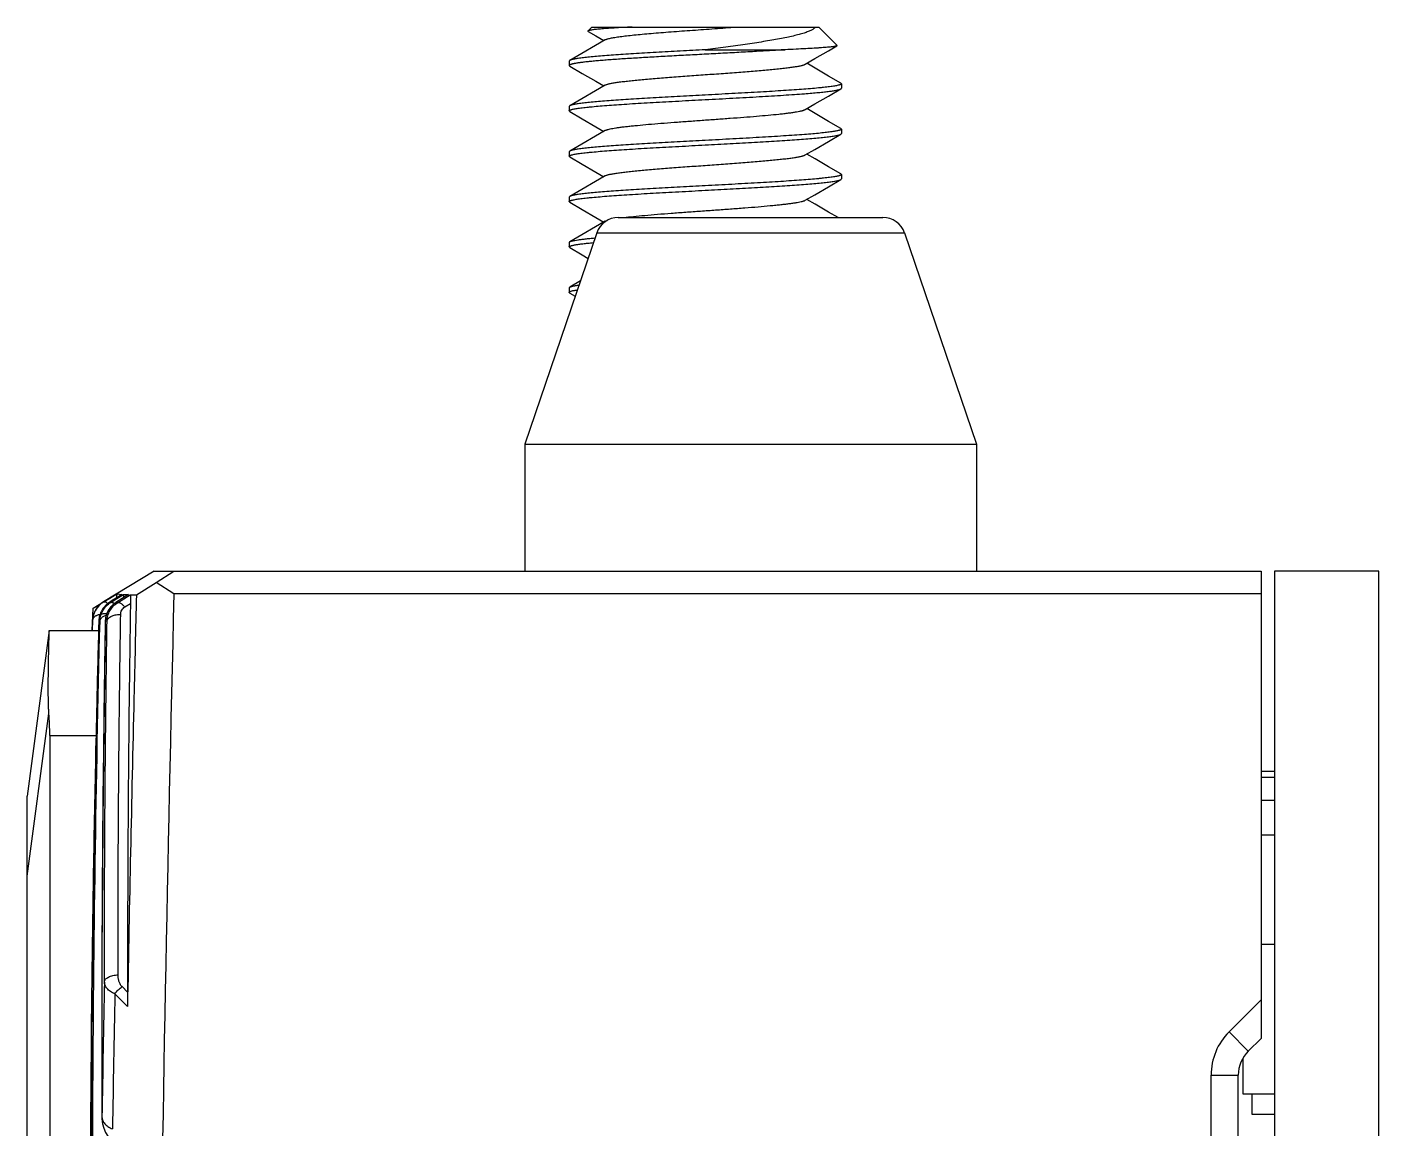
# Model space of a CAD drawing. Header units: millimetres. Extents: x 3299 to 14264, y 1863 to 5555.
# Drawn here: x 3529.67 to 3559.47, y 2826.73 to 2851.02 of the extents above; entities that cross this region are included whole.
import ezdxf

# ---------------------------------------------------------------- set-up
doc = ezdxf.new("R2010")
doc.units = ezdxf.units.MM
doc.layers.add('02___PRT_ALL_AXES', color=7, linetype='Continuous')

msp = doc.modelspace()

# ---------------------------------------------------------------- linework, layer by layer
at = {"color": 7, "linetype": 'Continuous'}
for p, q in [((3542.11785, 2851.02311), (3542.02993, 2850.93519)), ((3542.11786, 2851.02311), (3547.11782, 2851.02311)), ((3547.11785, 2851.02311), (3547.52275, 2850.61821)), ((3542.02993, 2850.93519), (3542.03377, 2850.92453)), ((3544.61785, 2850.52311), (3546.38121, 2850.52311)), ((3547.52275, 2850.61821), (3547.51932, 2850.60869)), ((3541.63043, 2850.28769), (3541.61785, 2850.27311)), ((3541.61785, 2850.17311), (3541.63043, 2850.15853)), ((3547.60527, 2849.78769), (3547.61785, 2849.77311)), ((3541.63043, 2849.28769), (3541.61785, 2849.27311)), ((3541.63043, 2849.15853), (3541.61785, 2849.17311)), ((3547.60527, 2848.78769), (3547.61785, 2848.77311)), ((3547.60527, 2848.65853), (3547.61785, 2848.67311)), ((3541.63043, 2848.28769), (3541.61785, 2848.27311)), ((3541.63043, 2848.15853), (3541.61785, 2848.17311)), ((3547.60527, 2847.78769), (3547.61785, 2847.77311)), ((3547.60527, 2847.65853), (3547.61785, 2847.67311)), ((3541.63043, 2847.28769), (3541.61785, 2847.27311)), ((3541.63043, 2847.15853), (3541.61785, 2847.17311)), ((3542.70101, 2846.82311), (3548.53469, 2846.82311)), ((3542.22757, 2846.48406), (3540.64285, 2841.82311)), ((3541.61785, 2846.27311), (3541.63043, 2846.28769)), ((3542.22757, 2846.48406), (3549.00813, 2846.48406)), ((3549.00813, 2846.48406), (3550.59285, 2841.82311)), ((3541.63043, 2846.15853), (3541.61785, 2846.17311)), ((3541.86757, 2845.42524), (3541.63043, 2845.28769)), ((3541.61785, 2845.27311), (3541.63043, 2845.28769)), ((3541.63043, 2845.15853), (3541.61785, 2845.17311)), ((3541.63043, 2845.15853), (3541.75277, 2845.08757)), ((3540.64285, 2841.82311), (3550.59285, 2841.82311)), ((3532.46785, 2839.02311), (3531.35396, 2838.34884)), ((3532.07895, 2838.50311), (3532.51474, 2838.77311)), ((3532.46785, 2839.02311), (3556.86785, 2839.02311)), ((3532.51474, 2838.77311), (3532.90546, 2839.02311)), ((3532.90546, 2838.52311), (3532.51474, 2838.77311)), ((3556.86785, 2839.02311), (3556.86785, 2828.72311)), ((3557.16785, 2839.02311), (3557.16785, 2501.52311)), ((3559.46785, 2839.02311), (3557.16785, 2839.02311)), ((3559.46785, 2501.52311), (3559.46785, 2839.02311)), ((3531.49377, 2838.43199), (3531.64357, 2838.52289)), ((3531.49377, 2838.43199), (3531.54534, 2838.46329)), ((3531.54534, 2838.46329), (3531.64357, 2838.52289)), ((3531.90647, 2838.5077), (3531.62564, 2838.33097)), ((3531.76824, 2838.51269), (3531.63096, 2838.42732)), ((3531.64046, 2838.45475), (3531.63941, 2838.43258)), ((3531.64046, 2838.45475), (3531.63948, 2838.43409)), ((3531.64357, 2838.52289), (3531.64046, 2838.45475)), ((3531.64357, 2838.52289), (3531.76824, 2838.51269)), ((3531.64732, 2838.42005), (3531.79416, 2838.5116)), ((3531.66436, 2838.32973), (3531.94464, 2838.50658)), ((3531.79416, 2838.5116), (3531.90647, 2838.5077)), ((3531.94464, 2838.50658), (3532.07894, 2838.50311)), ((3556.86785, 2838.52311), (3532.90546, 2838.52311)), ((3531.10194, 2837.71731), (3531.12663, 2838.21123)), ((3531.12663, 2838.21123), (3531.35382, 2838.34876)), ((3531.3551, 2838.34783), (3531.35396, 2838.34884)), ((3531.3551, 2838.34783), (3531.49377, 2838.43199)), ((3531.3551, 2838.34783), (3531.44493, 2838.40235)), ((3531.44493, 2838.40235), (3531.46374, 2838.41376)), ((3531.46374, 2838.41376), (3531.49377, 2838.43199)), ((3531.63096, 2838.42732), (3531.48491, 2838.33648)), ((3531.50345, 2838.34802), (3531.48491, 2838.33648)), ((3531.51137, 2838.33527), (3531.48491, 2838.33648)), ((3531.58295, 2838.39746), (3531.50345, 2838.34802)), ((3531.51137, 2838.33527), (3531.64732, 2838.42005)), ((3531.51137, 2838.33527), (3531.59076, 2838.38478)), ((3531.63096, 2838.42732), (3531.58295, 2838.39746)), ((3531.59076, 2838.38478), (3531.64732, 2838.42005)), ((3531.62564, 2838.33097), (3531.62467, 2838.33038)), ((3531.66436, 2838.32973), (3531.62564, 2838.33097)), ((3531.82344, 2838.23659), (3531.94561, 2838.31369)), ((3531.11341, 2837.94589), (3531.10212, 2837.71734)), ((3531.11341, 2837.94589), (3531.1027, 2837.71731)), ((3531.10439, 2837.71733), (3531.1151, 2837.94441)), ((3531.1049, 2837.71731), (3531.1151, 2837.94441)), ((3531.1151, 2837.94441), (3531.11339, 2837.94633)), ((3531.24968, 2837.92917), (3531.24893, 2837.90172)), ((3531.24968, 2837.92917), (3531.24908, 2837.90172)), ((3531.24968, 2837.92917), (3531.24956, 2837.9265)), ((3531.27665, 2837.92755), (3531.24968, 2837.92917)), ((3531.27665, 2837.92755), (3531.27686, 2837.9332)), ((3531.39275, 2837.92177), (3531.3926, 2837.91794)), ((3531.432, 2837.9201), (3531.39275, 2837.92177)), ((3530.15804, 2837.71678), (3529.66785, 2834.06751)), ((3530.15804, 2837.71678), (3530.15817, 2837.71731)), ((3530.15817, 2837.71731), (3531.24551, 2837.71731)), ((3529.66785, 2832.30066), (3530.14988, 2835.8892)), ((3530.16785, 2835.40381), (3530.16785, 2811.90583)), ((3530.16785, 2835.40381), (3531.20064, 2835.40381)), ((3556.86785, 2834.61212), (3557.16785, 2834.61212)), ((3556.86785, 2834.48514), (3557.16785, 2834.48514)), ((3529.66785, 2506.47879), (3529.66785, 2834.06743)), ((3556.86785, 2833.97714), (3557.16785, 2833.97714)), ((3556.86785, 2833.21513), (3557.16785, 2833.21513)), ((3531.10406, 2830.70642), (3531.08401, 2828.97695)), ((3531.10955, 2830.70636), (3531.09021, 2828.97691)), ((3556.86785, 2830.80111), (3557.16785, 2830.80111)), ((3531.88439, 2829.74304), (3531.76227, 2829.86489)), ((3531.88169, 2829.42936), (3531.60357, 2829.70687)), ((3556.16326, 2828.86704), (3556.86785, 2829.57164)), ((3556.16326, 2828.86704), (3556.58752, 2828.44278)), ((3556.58752, 2828.44278), (3556.86785, 2828.72311)), ((3556.46785, 2828.28273), (3556.46785, 2827.49911)), ((3555.76785, 2822.20449), (3555.76785, 2827.91245)), ((3555.76785, 2827.91245), (3556.36785, 2827.91245)), ((3556.36785, 2822.20449), (3556.36785, 2827.91245)), ((3556.46785, 2827.49911), (3557.16785, 2827.49911)), ((3556.66785, 2827.49911), (3556.66785, 2827.05172)), ((3531.31897, 2826.98487), (3531.31877, 2826.9786)), ((3556.66785, 2827.05172), (3557.16785, 2827.05172))]:
    msp.add_line(p, q, dxfattribs=at)
for points in [[(3542.41419, 2850.74277), (3542.19807, 2850.61712), (3541.89804, 2850.44291), (3541.63043, 2850.28769)], [(3542.03377, 2850.92453), (3542.20309, 2850.82618), (3542.38038, 2850.72311)], [(3546.82151, 2850.20345), (3547.03261, 2850.32618), (3547.33265, 2850.5004), (3547.51932, 2850.60869)], [(3541.63043, 2850.15853), (3541.90305, 2850.0004), (3542.20309, 2849.82618), (3542.38038, 2849.72311)], [(3547.60527, 2849.78769), (3547.33766, 2849.94291), (3547.03763, 2850.11712), (3546.85532, 2850.22311)], [(3542.41419, 2849.74277), (3542.19807, 2849.61712), (3541.89804, 2849.44291), (3541.63043, 2849.28769)], [(3546.82151, 2849.20345), (3547.03261, 2849.32618), (3547.33265, 2849.5004), (3547.60527, 2849.65853)], [(3547.60527, 2848.78769), (3547.33766, 2848.94291), (3547.03763, 2849.11712), (3546.85532, 2849.22311)], [(3541.63043, 2849.15853), (3541.90305, 2849.0004), (3542.20309, 2848.82618), (3542.38038, 2848.72311)], [(3542.41419, 2848.74277), (3542.19807, 2848.61712), (3541.89804, 2848.44291), (3541.63043, 2848.28769)], [(3546.82151, 2848.20345), (3547.03261, 2848.32618), (3547.33265, 2848.5004), (3547.60527, 2848.65853)], [(3541.63043, 2848.15853), (3541.90305, 2848.0004), (3542.20309, 2847.82618), (3542.38038, 2847.72311)], [(3547.60527, 2847.78769), (3547.33766, 2847.94291), (3547.03763, 2848.11712), (3546.85532, 2848.22311)], [(3542.41419, 2847.74277), (3542.19807, 2847.61712), (3541.89804, 2847.44291), (3541.63043, 2847.28769)], [(3546.82151, 2847.20345), (3547.03261, 2847.32618), (3547.33265, 2847.5004), (3547.60527, 2847.65853)], [(3541.63043, 2847.15853), (3541.90305, 2847.0004), (3542.20309, 2846.82618), (3542.38038, 2846.72311)], [(3547.5442, 2846.82311), (3547.33766, 2846.94291), (3547.03763, 2847.11712), (3546.85532, 2847.22311)], [(3542.41419, 2846.74277), (3542.19807, 2846.61712), (3541.89804, 2846.44291), (3541.63043, 2846.28769)], [(3541.63043, 2846.15853), (3541.90305, 2846.0004), (3542.03674, 2845.92278)], [(3531.64357, 2838.52289), (3531.6433, 2838.51592), (3531.64229, 2838.49379), (3531.64046, 2838.45475)], [(3531.62467, 2838.33038), (3531.56772, 2838.2886), (3531.50794, 2838.22829), (3531.45911, 2838.15831), (3531.42279, 2838.08051), (3531.40029, 2837.99706), (3531.3926, 2837.91794)], [(3531.24956, 2837.9265), (3531.09383, 2829.89576), (3531.06185, 2821.78176), (3531.1544, 2813.74592)], [(3531.11349, 2837.94586), (3531.11344, 2837.94587), (3531.11341, 2837.94589)], [(3531.1151, 2837.94441), (3531.11406, 2837.94513), (3531.11349, 2837.94586)], [(3531.27665, 2837.92755), (3531.26289, 2837.92836), (3531.24968, 2837.92917)], [(3531.3926, 2837.91794), (3531.34285, 2834.30151), (3531.31785, 2830.60167), (3531.31877, 2826.97857)], [(3531.432, 2837.9201), (3531.41198, 2837.92094), (3531.39297, 2837.92176)], [(3531.31877, 2826.97857), (3531.31935, 2826.95099), (3531.33137, 2826.84154), (3531.35751, 2826.74044), (3531.39699, 2826.64776), (3531.44994, 2826.56433), (3531.49741, 2826.51021)]]:
    msp.add_lwpolyline(points, dxfattribs=at)
for centre, radius, start, end in [((3542.70096, 2846.32311), 0.5, 90, 161.221967), ((3548.53474, 2846.32311), 0.5, 18.778033, 90), ((3531.61275, 2837.92102), 0.5, 121.187666, 177.137595), ((3531.61467, 2837.92036), 0.50017, 150.887151, 158.483258), ((3531.61321, 2837.92084), 0.50048, 152.438631, 155.821487), ((3531.61233, 2837.92133), 0.49941, 152.436898, 155.828964), ((3531.61345, 2837.92074), 0.50067, 150.856299, 152.437194), ((3531.61386, 2837.92052), 0.50113, 149.18536, 150.856324), ((3531.6137, 2837.92088), 0.49907, 149.213929, 150.88518), ((3531.61366, 2837.92064), 0.5009, 145.277707, 149.185653), ((3531.61463, 2837.92032), 0.50015, 140.982938, 149.213052), ((3531.61317, 2837.92075), 0.50049, 141.903993, 145.260939), ((3531.6123, 2837.92156), 0.49926, 141.91116, 145.276196), ((3531.61269, 2837.92113), 0.49988, 134.438533, 141.903575), ((3531.61262, 2837.92131), 0.49967, 140.92565, 141.910467), ((3531.6132, 2837.92081), 0.50043, 134.449832, 140.923638), ((3531.61264, 2837.92118), 0.49981, 131.553328, 134.439139), ((3531.61206, 2837.92193), 0.49884, 131.558401, 134.446832), ((3531.61347, 2837.9203), 0.50099, 121.198444, 131.555252), ((3531.88976, 2837.90998), 0.49707, 149.611236, 153.600785), ((3531.88884, 2837.91061), 0.49594, 138.716354, 140.26335), ((3531.61381, 2837.92097), 0.50094, 166.434191, 177.151922), ((3531.61238, 2837.92118), 0.49958, 163.616636, 166.420064), ((3531.6118, 2837.92141), 0.49887, 163.620635, 166.429989), ((3531.613, 2837.92106), 0.50013, 160.059001, 163.620129), ((3531.61311, 2837.92102), 0.50024, 158.486832, 160.059038), ((3531.6141, 2837.92059), 0.49955, 158.483899, 160.053262), ((3531.61268, 2837.92119), 0.49978, 155.830813, 158.486996), ((3531.8911, 2837.90937), 0.49851, 177.023416, 178.574884), ((3531.89071, 2837.90961), 0.49808, 164.312429, 169.112915), ((3531.8907, 2837.9096), 0.49808, 159.237269, 164.311682), ((3531.89036, 2837.90969), 0.49774, 153.601054, 159.232498), ((4929.2731, 2803.00037), 1398.15987, 178.89487628, 179.01708094), ((4929.54171, 2803.27908), 1398.18792, 178.91696155, 179.03913368), ((4053.41552, 2823.78725), 522.35728, 179.4307477, 180.2033241), ((3557.11785, 2827.91245), 1.35, 135, 180), ((3557.11785, 2827.91245), 0.75, 135, 180)]:
    msp.add_arc(centre, radius, start, end, dxfattribs=at)
for centre, major_axis, ratio, start_param, end_param in [((4232.34294, 2835.03588), (700.27528, 18.5784), 0.86312135, 3.10544439, 3.11961772), ((3527.66785, 2832.71731), (1.59384, 4.96157), 0.38819452, -0.87950264, -0.75953284)]:
    msp.add_ellipse(centre, major_axis=major_axis, ratio=ratio, start_param=start_param, end_param=end_param, dxfattribs=at)
for points, knots in [([(3543.00831, 2851.02311), (3542.93856, 2851.01955), (3542.80607, 2851.01253), (3542.61873, 2851.00156), (3542.47686, 2850.99215), (3542.37564, 2850.98453), (3542.30939, 2850.97906), (3542.24986, 2850.97361), (3542.1972, 2850.96819), (3542.15157, 2850.96279), (3542.11308, 2850.95743), (3542.08554, 2850.95276), (3542.06719, 2850.94893), (3542.05614, 2850.94625), (3542.04692, 2850.94358), (3542.03953, 2850.94092), (3542.03396, 2850.93829), (3542.031, 2850.93626), (3542.02994, 2850.93519)], [0, 0, 0, 0, 0.21281195, 0.404288, 0.57181818, 0.64603414, 0.71361313, 0.77437625, 0.82818239, 0.8748971, 0.91439344, 0.94659665, 0.95996176, 0.97150686, 0.98124293, 0.98919317, 0.9954069, 1, 1, 1, 1]), ([(3542.41419, 2850.74277), (3542.41691, 2850.74435), (3542.42296, 2850.74747), (3542.43732, 2850.75366), (3542.45951, 2850.76119), (3542.49111, 2850.7698), (3542.52912, 2850.77845), (3542.57345, 2850.78712), (3542.64467, 2850.79937), (3542.74843, 2850.81432), (3542.88967, 2850.83155), (3543.05181, 2850.84884), (3543.2329, 2850.86618), (3543.43075, 2850.88354), (3543.64297, 2850.90093), (3543.94707, 2850.92454), (3544.34282, 2850.9535), (3544.8229, 2850.98771), (3545.1448, 2851.01111), (3545.30405, 2851.02311)], [0, 0, 0, 0, 0.0032477, 0.00701249, 0.01612934, 0.02739136, 0.04080228, 0.05634827, 0.07399115, 0.11537077, 0.16450386, 0.22080817, 0.28363325, 0.35221851, 0.42575351, 0.50334964, 0.66696417, 0.83520751, 1, 1, 1, 1]), ([(3547.0444, 2851.02311), (3547.04056, 2851.01699), (3547.03066, 2851.00474), (3547.01166, 2850.98785), (3546.98759, 2850.97109), (3546.9585, 2850.95445), (3546.92446, 2850.93791), (3546.88554, 2850.92147), (3546.84185, 2850.90512), (3546.77467, 2850.88253), (3546.67942, 2850.85495), (3546.55218, 2850.82331), (3546.40897, 2850.79195), (3546.25099, 2850.7609), (3546.07951, 2850.73014), (3545.89587, 2850.69968), (3545.70145, 2850.66951), (3545.42483, 2850.62897), (3545.06265, 2850.57963), (3544.76834, 2850.542), (3544.61785, 2850.52311)], [0, 0, 0, 0, 0.00868031, 0.01877455, 0.03046572, 0.04385607, 0.05899946, 0.07591479, 0.09459861, 0.11503533, 0.16106056, 0.21369373, 0.27254751, 0.33718487, 0.4071235, 0.48185662, 0.56083809, 0.64351372, 0.81776721, 1, 1, 1, 1]), ([(3546.38121, 2850.52311), (3546.26486, 2850.51548), (3546.02321, 2850.50045), (3545.64972, 2850.47881), (3545.25674, 2850.45716), (3544.85176, 2850.43549), (3544.44235, 2850.41382), (3544.03624, 2850.39216), (3543.64111, 2850.3705), (3543.2644, 2850.34887), (3542.91321, 2850.32726), (3542.63959, 2850.30879), (3542.43839, 2850.29382), (3542.30244, 2850.28294), (3542.17741, 2850.27207), (3542.0639, 2850.26121), (3541.96244, 2850.25038), (3541.87351, 2850.23957), (3541.80747, 2850.23022), (3541.76125, 2850.22261), (3541.73157, 2850.21718), (3541.70528, 2850.21175), (3541.68243, 2850.20634), (3541.66304, 2850.20094), (3541.6471, 2850.19556), (3541.63461, 2850.19021), (3541.62648, 2850.18547), (3541.62191, 2850.18153), (3541.61961, 2850.17878), (3541.61818, 2850.17598), (3541.61785, 2850.17403), (3541.61785, 2850.17311)], [0, 0, 0, 0, 0.07307491, 0.15175285, 0.23448257, 0.31975119, 0.40594689, 0.49144602, 0.5746432, 0.65397222, 0.72794502, 0.79517322, 0.82585736, 0.85439578, 0.88065699, 0.90451418, 0.92586304, 0.94460783, 0.96066157, 0.9676607, 0.97396655, 0.97957403, 0.9844793, 0.98868216, 0.99218903, 0.99501394, 0.99718713, 0.99805082, 0.99878612, 0.99942133, 1, 1, 1, 1]), ([(3544.61785, 2850.52311), (3544.43401, 2850.51336), (3544.07256, 2850.49418), (3543.6266, 2850.46972), (3543.28378, 2850.44988), (3543.04229, 2850.43525), (3542.81425, 2850.42062), (3542.60162, 2850.40601), (3542.4062, 2850.39142), (3542.22967, 2850.37686), (3542.07352, 2850.36234), (3541.93908, 2850.34786), (3541.84122, 2850.33529), (3541.7747, 2850.32497), (3541.73377, 2850.31769), (3541.69898, 2850.31044), (3541.6704, 2850.30323), (3541.65058, 2850.2969), (3541.63798, 2850.29167), (3541.63276, 2850.28903), (3541.63044, 2850.28769)], [0, 0, 0, 0, 0.1840874, 0.36193086, 0.44659118, 0.5274618, 0.60384067, 0.67508131, 0.74057966, 0.79978498, 0.8522004, 0.89738709, 0.93498478, 0.95084059, 0.96470062, 0.97654618, 0.98636523, 0.9941651, 0.99732272, 1, 1, 1, 1]), ([(3547.51932, 2850.60869), (3547.51749, 2850.60763), (3547.51302, 2850.60563), (3547.50514, 2850.60298), (3547.49519, 2850.60032), (3547.47783, 2850.59647), (3547.45094, 2850.59185), (3547.41252, 2850.58656), (3547.36604, 2850.58127), (3547.31166, 2850.57596), (3547.24954, 2850.57064), (3547.17987, 2850.56532), (3547.10286, 2850.56001), (3546.98618, 2850.55265), (3546.82377, 2850.54361), (3546.61049, 2850.53314), (3546.46014, 2850.52647), (3546.38121, 2850.52311)], [0, 0, 0, 0, 0.0055446, 0.01279714, 0.02180408, 0.03258162, 0.05945816, 0.09340812, 0.13437102, 0.18223451, 0.23684218, 0.29803224, 0.3656382, 0.43946538, 0.60493478, 0.79260805, 1, 1, 1, 1]), ([(3542.4142, 2849.74277), (3542.4189, 2849.7455), (3542.42999, 2849.75076), (3542.44918, 2849.75783), (3542.47276, 2849.76493), (3542.50071, 2849.77205), (3542.53298, 2849.77918), (3542.58435, 2849.78923), (3542.65889, 2849.80154), (3542.76027, 2849.81572), (3542.87682, 2849.82996), (3543.00759, 2849.84422), (3543.15152, 2849.8585), (3543.30744, 2849.87281), (3543.5355, 2849.89239), (3543.8403, 2849.91649), (3544.22263, 2849.94478), (3544.61785, 2849.97311), (3545.01307, 2850.00143), (3545.3954, 2850.02973), (3545.7002, 2850.05383), (3545.92826, 2850.07341), (3546.08417, 2850.08771), (3546.22811, 2850.102), (3546.35888, 2850.11626), (3546.47543, 2850.1305), (3546.57681, 2850.14468), (3546.65135, 2850.15698), (3546.70272, 2850.16704), (3546.73499, 2850.17417), (3546.76294, 2850.18129), (3546.78653, 2850.18839), (3546.80571, 2850.19546), (3546.8168, 2850.20072), (3546.8215, 2850.20345)], [0, 0, 0, 0, 0.00367261, 0.00827011, 0.01381392, 0.02031208, 0.02776058, 0.03614869, 0.0556905, 0.07881306, 0.10533393, 0.13504996, 0.16772553, 0.20309433, 0.24087748, 0.32243243, 0.40975095, 0.50000037, 0.59024942, 0.67756763, 0.759123, 0.79690569, 0.8322758, 0.86494963, 0.89466764, 0.92118718, 0.94430965, 0.9638527, 0.9722395, 0.9796872, 0.98618648, 0.99173178, 0.99632868, 1, 1, 1, 1]), ([(3544.61785, 2849.52311), (3544.43401, 2849.51336), (3544.07256, 2849.49418), (3543.6266, 2849.46972), (3543.28378, 2849.44988), (3543.04229, 2849.43525), (3542.81425, 2849.42062), (3542.60162, 2849.40601), (3542.4062, 2849.39142), (3542.22967, 2849.37686), (3542.07352, 2849.36234), (3541.93908, 2849.34786), (3541.84122, 2849.33529), (3541.7747, 2849.32497), (3541.73377, 2849.31769), (3541.69898, 2849.31044), (3541.6704, 2849.30323), (3541.65058, 2849.2969), (3541.63798, 2849.29167), (3541.63276, 2849.28903), (3541.63044, 2849.28769)], [0, 0, 0, 0, 0.1840874, 0.36193086, 0.44659118, 0.5274618, 0.60384067, 0.67508131, 0.74057966, 0.79978498, 0.8522004, 0.89738709, 0.93498478, 0.95084059, 0.96470062, 0.97654618, 0.98636523, 0.9941651, 0.99732272, 1, 1, 1, 1]), ([(3547.61785, 2849.77311), (3547.61785, 2849.77177), (3547.61709, 2849.76883), (3547.6141, 2849.76485), (3547.60941, 2849.76097), (3547.60299, 2849.75711), (3547.59482, 2849.75326), (3547.58488, 2849.74939), (3547.57316, 2849.74552), (3547.55408, 2849.74003), (3547.52575, 2849.73333), (3547.48647, 2849.72563), (3547.44029, 2849.7179), (3547.38732, 2849.71016), (3547.32768, 2849.7024), (3547.26152, 2849.69463), (3547.189, 2849.68686), (3547.08012, 2849.6761), (3546.92951, 2849.66282), (3546.73241, 2849.64735), (3546.51496, 2849.63186), (3546.27924, 2849.61635), (3546.02752, 2849.60083), (3545.76224, 2849.58529), (3545.48593, 2849.56975), (3545.10325, 2849.54886), (3544.81294, 2849.53346), (3544.61785, 2849.52311)], [0, 0, 0, 0, 0.00132766, 0.00290261, 0.00488026, 0.00733984, 0.01032153, 0.01384698, 0.01792859, 0.02257373, 0.03356633, 0.04682583, 0.06233444, 0.08006795, 0.09999515, 0.1220687, 0.14623641, 0.17244523, 0.23074535, 0.29640765, 0.36881976, 0.4472831, 0.53105702, 0.61932139, 0.71123372, 0.80594278, 1, 1, 1, 1]), ([(3544.61785, 2849.42311), (3544.82065, 2849.43387), (3545.21783, 2849.45493), (3545.79287, 2849.48671), (3546.24549, 2849.51391), (3546.57728, 2849.53615), (3546.73122, 2849.54741), (3546.80476, 2849.55311)], [0, 0, 0, 0, 0.27809336, 0.54464386, 0.78863982, 0.89900579, 1, 1, 1, 1]), ([(3546.80476, 2849.55311), (3546.85886, 2849.5573), (3546.96176, 2849.56561), (3547.1077, 2849.57866), (3547.23662, 2849.59168), (3547.34758, 2849.60465), (3547.42842, 2849.61592), (3547.48352, 2849.62516), (3547.5176, 2849.63168), (3547.54672, 2849.63818), (3547.57086, 2849.64466), (3547.58997, 2849.65109), (3547.60082, 2849.65595), (3547.60526, 2849.65853)], [0, 0, 0, 0, 0.20112501, 0.38263727, 0.54306366, 0.68136038, 0.79668763, 0.84553088, 0.88841043, 0.92527782, 0.95611412, 0.98097195, 1, 1, 1, 1]), ([(3547.60526, 2849.65853), (3547.60717, 2849.65963), (3547.61053, 2849.6618), (3547.61462, 2849.66543), (3547.61721, 2849.66916), (3547.61785, 2849.67187), (3547.61785, 2849.67311)], [0, 0, 0, 0, 0.32952599, 0.59720714, 0.81391513, 1, 1, 1, 1]), ([(3541.61785, 2849.17311), (3541.61785, 2849.17445), (3541.61861, 2849.17739), (3541.6216, 2849.18137), (3541.62629, 2849.18525), (3541.63271, 2849.18911), (3541.64088, 2849.19296), (3541.65082, 2849.19683), (3541.66254, 2849.2007), (3541.68162, 2849.20619), (3541.70995, 2849.21289), (3541.74923, 2849.22059), (3541.79541, 2849.22831), (3541.84838, 2849.23606), (3541.90802, 2849.24382), (3541.97418, 2849.25159), (3542.0467, 2849.25936), (3542.15558, 2849.27012), (3542.30619, 2849.2834), (3542.50329, 2849.29887), (3542.72074, 2849.31436), (3542.95646, 2849.32987), (3543.20818, 2849.34539), (3543.47346, 2849.36092), (3543.74977, 2849.37646), (3544.13245, 2849.39736), (3544.42276, 2849.41276), (3544.61785, 2849.42311)], [0, 0, 0, 0, 0.00132766, 0.00290261, 0.00488026, 0.00733984, 0.01032153, 0.01384698, 0.01792859, 0.02257373, 0.03356633, 0.04682583, 0.06233444, 0.08006795, 0.09999515, 0.1220687, 0.14623641, 0.17244523, 0.23074535, 0.29640765, 0.36881976, 0.4472831, 0.53105702, 0.61932139, 0.71123372, 0.80594278, 1, 1, 1, 1]), ([(3546.23658, 2849.10311), (3546.27478, 2849.10711), (3546.34765, 2849.11504), (3546.45134, 2849.12748), (3546.54371, 2849.13989), (3546.62412, 2849.15228), (3546.68334, 2849.163), (3546.72431, 2849.17174), (3546.75024, 2849.17797), (3546.77287, 2849.18418), (3546.79218, 2849.19038), (3546.80814, 2849.19656), (3546.81748, 2849.20111), (3546.82151, 2849.20345)], [0, 0, 0, 0, 0.19354271, 0.36941916, 0.52634108, 0.66322385, 0.77940823, 0.82956689, 0.87435923, 0.91376744, 0.94780231, 0.97650927, 1, 1, 1, 1]), ([(3542.4142, 2848.74277), (3542.41777, 2848.74485), (3542.42594, 2848.74891), (3542.43979, 2848.75447), (3542.45635, 2848.76004), (3542.48368, 2848.76796), (3542.52456, 2848.77761), (3542.5815, 2848.7887), (3542.64861, 2848.79981), (3542.72555, 2848.81097), (3542.81196, 2848.82214), (3542.9074, 2848.83333), (3543.01139, 2848.84453), (3543.16557, 2848.85995), (3543.37548, 2848.87896), (3543.64499, 2848.90119), (3543.93394, 2848.92345), (3544.23655, 2848.94574), (3544.54678, 2848.96803), (3544.85844, 2848.99033), (3545.16529, 2849.01262), (3545.46118, 2849.0349), (3545.74026, 2849.05714), (3545.99689, 2849.07935), (3546.1598, 2849.09507), (3546.23658, 2849.10311)], [0, 0, 0, 0, 0.00322654, 0.0071034, 0.01164689, 0.01686226, 0.0293061, 0.04441371, 0.06213868, 0.08239945, 0.10510164, 0.13014495, 0.15740449, 0.18674471, 0.25109612, 0.32192471, 0.39783261, 0.4773115, 0.55878032, 0.64062118, 0.72120696, 0.79893105, 0.87224716, 0.93974177, 1, 1, 1, 1]), ([(3544.61785, 2848.42311), (3544.80169, 2848.43286), (3545.16314, 2848.45204), (3545.6091, 2848.4765), (3545.95192, 2848.49634), (3546.19341, 2848.51097), (3546.42145, 2848.5256), (3546.63408, 2848.54021), (3546.8295, 2848.5548), (3547.00603, 2848.56936), (3547.16218, 2848.58388), (3547.29662, 2848.59836), (3547.39448, 2848.61093), (3547.461, 2848.62125), (3547.50193, 2848.62853), (3547.53672, 2848.63578), (3547.5653, 2848.64299), (3547.58512, 2848.64932), (3547.59772, 2848.65455), (3547.60294, 2848.65718), (3547.60525, 2848.65853)], [0, 0, 0, 0, 0.18408737, 0.36193079, 0.4465911, 0.52746171, 0.60384057, 0.6750812, 0.74057955, 0.79978487, 0.85220031, 0.897387, 0.93498471, 0.95084053, 0.96470057, 0.97654615, 0.9863652, 0.99416508, 0.99732271, 1, 1, 1, 1]), ([(3546.80476, 2848.65311), (3546.73122, 2848.64741), (3546.57728, 2848.63615), (3546.24549, 2848.61391), (3545.79287, 2848.58671), (3545.21783, 2848.55493), (3544.82065, 2848.53387), (3544.61785, 2848.52311)], [0, 0, 0, 0, 0.10099421, 0.21136018, 0.45535613, 0.72190664, 1, 1, 1, 1]), ([(3547.61785, 2848.77311), (3547.61785, 2848.77183), (3547.61717, 2848.76903), (3547.61442, 2848.7652), (3547.61009, 2848.76147), (3547.60417, 2848.75776), (3547.59664, 2848.75405), (3547.58747, 2848.75034), (3547.57666, 2848.74662), (3547.55907, 2848.74136), (3547.53295, 2848.73492), (3547.4967, 2848.72753), (3547.45408, 2848.72011), (3547.40517, 2848.71268), (3547.35009, 2848.70523), (3547.28894, 2848.69777), (3547.22186, 2848.69031), (3547.12101, 2848.67997), (3546.98135, 2848.66722), (3546.86594, 2848.65785), (3546.80476, 2848.65311)], [0, 0, 0, 0, 0.0046303, 0.01006171, 0.01681687, 0.02516903, 0.03525894, 0.04716289, 0.06092446, 0.07656944, 0.11356151, 0.15817542, 0.21035569, 0.27002065, 0.3370744, 0.41138916, 0.49281305, 0.5811905, 0.77806073, 1, 1, 1, 1]), ([(3541.61785, 2848.17311), (3541.61785, 2848.17445), (3541.61861, 2848.17739), (3541.6216, 2848.18137), (3541.62629, 2848.18525), (3541.63271, 2848.18911), (3541.64088, 2848.19296), (3541.65082, 2848.19683), (3541.66254, 2848.2007), (3541.68162, 2848.20619), (3541.70995, 2848.21289), (3541.74923, 2848.22059), (3541.79541, 2848.22831), (3541.84838, 2848.23606), (3541.90802, 2848.24382), (3541.97418, 2848.25159), (3542.0467, 2848.25936), (3542.15558, 2848.27012), (3542.30619, 2848.2834), (3542.50329, 2848.29887), (3542.72074, 2848.31436), (3542.95646, 2848.32987), (3543.20818, 2848.34539), (3543.47346, 2848.36092), (3543.74977, 2848.37646), (3544.13245, 2848.39736), (3544.42276, 2848.41276), (3544.61785, 2848.42311)], [0, 0, 0, 0, 0.00132766, 0.00290261, 0.00488026, 0.00733984, 0.01032153, 0.01384698, 0.01792859, 0.02257373, 0.03356633, 0.04682583, 0.06233444, 0.08006795, 0.09999515, 0.1220687, 0.14623641, 0.17244523, 0.23074535, 0.29640765, 0.36881976, 0.4472831, 0.53105702, 0.61932139, 0.71123372, 0.80594278, 1, 1, 1, 1]), ([(3544.61785, 2848.52311), (3544.43401, 2848.51336), (3544.07256, 2848.49418), (3543.6266, 2848.46972), (3543.28378, 2848.44988), (3543.04229, 2848.43525), (3542.81425, 2848.42062), (3542.60162, 2848.40601), (3542.4062, 2848.39142), (3542.22967, 2848.37686), (3542.07352, 2848.36234), (3541.93908, 2848.34786), (3541.84122, 2848.33529), (3541.7747, 2848.32497), (3541.73377, 2848.31769), (3541.69898, 2848.31044), (3541.6704, 2848.30323), (3541.65058, 2848.2969), (3541.63798, 2848.29167), (3541.63276, 2848.28903), (3541.63044, 2848.28769)], [0, 0, 0, 0, 0.1840874, 0.36193086, 0.44659118, 0.5274618, 0.60384067, 0.67508131, 0.74057966, 0.79978498, 0.8522004, 0.89738709, 0.93498478, 0.95084059, 0.96470062, 0.97654618, 0.98636523, 0.9941651, 0.99732272, 1, 1, 1, 1]), ([(3542.41419, 2847.74277), (3542.41889, 2847.7455), (3542.42998, 2847.75076), (3542.44918, 2847.75782), (3542.47277, 2847.76492), (3542.50071, 2847.77205), (3542.53297, 2847.77918), (3542.58435, 2847.78923), (3542.65889, 2847.80154), (3542.76027, 2847.81573), (3542.87682, 2847.82995), (3543.00759, 2847.84422), (3543.15152, 2847.8585), (3543.30744, 2847.87281), (3543.53549, 2847.89239), (3543.8403, 2847.91649), (3544.22263, 2847.94478), (3544.61785, 2847.97311), (3545.01307, 2848.00143), (3545.3954, 2848.02973), (3545.7002, 2848.05383), (3545.92826, 2848.07341), (3546.08417, 2848.08771), (3546.22811, 2848.102), (3546.35888, 2848.11626), (3546.47543, 2848.13049), (3546.57681, 2848.14469), (3546.65135, 2848.15698), (3546.70272, 2848.16704), (3546.73498, 2848.17417), (3546.76293, 2848.1813), (3546.78653, 2848.18839), (3546.80572, 2848.19546), (3546.81681, 2848.20072), (3546.8215, 2848.20345)], [0, 0, 0, 0, 0.0036735, 0.00827308, 0.01381777, 0.02031367, 0.02776039, 0.03614968, 0.05569402, 0.07881293, 0.10533677, 0.13505072, 0.16772665, 0.20309664, 0.24087759, 0.32243287, 0.40975204, 0.50000086, 0.59024912, 0.67756752, 0.75912372, 0.79690402, 0.83227632, 0.86494873, 0.89466598, 0.92118775, 0.94430678, 0.96385356, 0.97223984, 0.97968535, 0.98618328, 0.9917303, 0.99632951, 1, 1, 1, 1]), ([(3547.61785, 2847.77311), (3547.61785, 2847.77177), (3547.61709, 2847.76883), (3547.6141, 2847.76485), (3547.60941, 2847.76097), (3547.60299, 2847.75711), (3547.59482, 2847.75326), (3547.58488, 2847.74939), (3547.57316, 2847.74552), (3547.55408, 2847.74003), (3547.52575, 2847.73333), (3547.48647, 2847.72563), (3547.44029, 2847.7179), (3547.38732, 2847.71016), (3547.32768, 2847.7024), (3547.26152, 2847.69463), (3547.189, 2847.68686), (3547.08012, 2847.6761), (3546.92951, 2847.66282), (3546.73241, 2847.64735), (3546.51496, 2847.63186), (3546.27924, 2847.61635), (3546.02752, 2847.60083), (3545.76224, 2847.58529), (3545.48593, 2847.56975), (3545.10325, 2847.54886), (3544.81294, 2847.53346), (3544.61785, 2847.52311)], [0, 0, 0, 0, 0.00132766, 0.00290261, 0.00488026, 0.00733984, 0.01032153, 0.01384698, 0.01792859, 0.02257373, 0.03356633, 0.04682583, 0.06233444, 0.08006795, 0.09999515, 0.1220687, 0.14623641, 0.17244523, 0.23074535, 0.29640765, 0.36881976, 0.4472831, 0.53105702, 0.61932139, 0.71123372, 0.80594278, 1, 1, 1, 1]), ([(3541.61785, 2847.17311), (3541.61785, 2847.17445), (3541.61861, 2847.17739), (3541.6216, 2847.18137), (3541.62629, 2847.18525), (3541.63271, 2847.18911), (3541.64088, 2847.19296), (3541.65082, 2847.19683), (3541.66254, 2847.2007), (3541.68162, 2847.20619), (3541.70995, 2847.21289), (3541.74923, 2847.22059), (3541.79541, 2847.22831), (3541.84838, 2847.23606), (3541.90802, 2847.24382), (3541.97418, 2847.25159), (3542.0467, 2847.25936), (3542.15558, 2847.27012), (3542.30619, 2847.2834), (3542.50329, 2847.29887), (3542.72074, 2847.31436), (3542.95646, 2847.32987), (3543.20818, 2847.34539), (3543.47346, 2847.36092), (3543.74977, 2847.37646), (3544.13245, 2847.39736), (3544.42276, 2847.41276), (3544.61785, 2847.42311)], [0, 0, 0, 0, 0.00132766, 0.00290261, 0.00488026, 0.00733984, 0.01032153, 0.01384698, 0.01792859, 0.02257373, 0.03356633, 0.04682583, 0.06233444, 0.08006795, 0.09999515, 0.1220687, 0.14623641, 0.17244523, 0.23074535, 0.29640765, 0.36881976, 0.4472831, 0.53105702, 0.61932139, 0.71123372, 0.80594278, 1, 1, 1, 1]), ([(3544.61785, 2847.52311), (3544.43401, 2847.51336), (3544.07256, 2847.49418), (3543.6266, 2847.46972), (3543.28378, 2847.44988), (3543.04229, 2847.43525), (3542.81425, 2847.42062), (3542.60162, 2847.40601), (3542.4062, 2847.39142), (3542.22967, 2847.37686), (3542.07352, 2847.36234), (3541.93908, 2847.34786), (3541.84122, 2847.33529), (3541.7747, 2847.32497), (3541.73377, 2847.31769), (3541.69898, 2847.31044), (3541.6704, 2847.30323), (3541.65058, 2847.2969), (3541.63798, 2847.29167), (3541.63276, 2847.28903), (3541.63044, 2847.28769)], [0, 0, 0, 0, 0.1840874, 0.36193086, 0.44659118, 0.5274618, 0.60384067, 0.67508131, 0.74057966, 0.79978498, 0.8522004, 0.89738709, 0.93498478, 0.95084059, 0.96470062, 0.97654618, 0.98636523, 0.9941651, 0.99732272, 1, 1, 1, 1]), ([(3544.61785, 2847.42311), (3544.80169, 2847.43286), (3545.16314, 2847.45204), (3545.6091, 2847.4765), (3545.95192, 2847.49634), (3546.19341, 2847.51097), (3546.42145, 2847.5256), (3546.63408, 2847.54021), (3546.8295, 2847.5548), (3547.00603, 2847.56936), (3547.16218, 2847.58388), (3547.29662, 2847.59836), (3547.39448, 2847.61093), (3547.461, 2847.62125), (3547.50193, 2847.62853), (3547.53672, 2847.63578), (3547.5653, 2847.64299), (3547.58512, 2847.64932), (3547.59772, 2847.65455), (3547.60294, 2847.65718), (3547.60525, 2847.65853)], [0, 0, 0, 0, 0.18408737, 0.36193079, 0.4465911, 0.52746171, 0.60384057, 0.6750812, 0.74057955, 0.79978487, 0.85220031, 0.897387, 0.93498471, 0.95084053, 0.96470057, 0.97654615, 0.9863652, 0.99416508, 0.99732271, 1, 1, 1, 1]), ([(3542.82159, 2846.82314), (3542.89291, 2846.83183), (3543.0474, 2846.84865), (3543.29508, 2846.87198), (3543.57219, 2846.89538), (3543.87256, 2846.91884), (3544.18952, 2846.94233), (3544.51602, 2846.96584), (3544.84478, 2846.98934), (3545.16849, 2847.01284), (3545.47994, 2847.03632), (3545.77221, 2847.05977), (3546.00074, 2847.0798), (3546.1691, 2847.09606), (3546.2829, 2847.10788), (3546.38743, 2847.11968), (3546.48209, 2847.13147), (3546.56638, 2847.14323), (3546.63982, 2847.15497), (3546.70202, 2847.16665), (3546.74657, 2847.17683), (3546.77624, 2847.1852), (3546.79411, 2847.19109), (3546.80898, 2847.19695), (3546.8177, 2847.20125), (3546.8215, 2847.20345)], [0, 0, 0, 0, 0.05359814, 0.11590521, 0.1855618, 0.26102975, 0.34064053, 0.42263496, 0.50519495, 0.58649311, 0.66472963, 0.73817118, 0.80520012, 0.83584071, 0.86434126, 0.89054012, 0.91430008, 0.93549764, 0.95401593, 0.96977058, 0.98269799, 0.98808752, 0.99276084, 0.99672613, 1, 1, 1, 1]), ([(3542.4142, 2846.74277), (3542.41699, 2846.74439), (3542.42319, 2846.74758), (3542.43796, 2846.75392), (3542.45015, 2846.75801), (3542.45885, 2846.76068)], [0, 0, 0, 0, 0.20060449, 0.43369663, 1, 1, 1, 1]), ([(3541.61785, 2846.17311), (3541.61785, 2846.17413), (3541.61826, 2846.1763), (3541.62001, 2846.17939), (3541.6228, 2846.18241), (3541.62663, 2846.1854), (3541.6315, 2846.18839), (3541.63998, 2846.19266), (3541.65334, 2846.19785), (3541.67263, 2846.20376), (3541.69611, 2846.2097), (3541.72376, 2846.21566), (3541.75555, 2846.22163), (3541.79142, 2846.22762), (3541.83133, 2846.23361), (3541.87523, 2846.2396), (3541.94151, 2846.24791), (3542.03384, 2846.25817), (3542.11029, 2846.26567), (3542.15098, 2846.26946)], [0, 0, 0, 0, 0.00557613, 0.01180362, 0.01916011, 0.02793847, 0.03830977, 0.05037578, 0.07981185, 0.1165416, 0.16068355, 0.21225456, 0.27122232, 0.3375359, 0.41113341, 0.49194396, 0.57986291, 0.77650491, 1, 1, 1, 1]), ([(3541.63044, 2846.28769), (3541.63391, 2846.2897), (3541.64208, 2846.29357), (3541.65622, 2846.29877), (3541.6736, 2846.30399), (3541.69423, 2846.30923), (3541.71809, 2846.31448), (3541.7562, 2846.32188), (3541.81174, 2846.33094), (3541.88769, 2846.34138), (3541.9757, 2846.35185), (3542.07539, 2846.36235), (3542.14573, 2846.36902), (3542.18278, 2846.37238)], [0, 0, 0, 0, 0.02142708, 0.04824623, 0.08060491, 0.11857337, 0.16216156, 0.21134985, 0.3263894, 0.4633655, 0.62175734, 0.80087513, 1, 1, 1, 1]), ([(3541.63044, 2845.28769), (3541.63426, 2845.2899), (3541.64338, 2845.29414), (3541.65928, 2845.29979), (3541.67903, 2845.30547), (3541.70262, 2845.31117), (3541.73003, 2845.31689), (3541.77404, 2845.32497), (3541.80904, 2845.33034), (3541.83362, 2845.33384)], [0, 0, 0, 0, 0.06328218, 0.14378325, 0.24197203, 0.358042, 0.49198468, 0.64371299, 1, 1, 1, 1]), ([(3541.61785, 2845.17311), (3541.61785, 2845.17426), (3541.61839, 2845.17674), (3541.62061, 2845.1802), (3541.62413, 2845.18358), (3541.62895, 2845.18693), (3541.63509, 2845.19028), (3541.64255, 2845.19363), (3541.65134, 2845.19699), (3541.66565, 2845.20174), (3541.68692, 2845.20754), (3541.71647, 2845.21421), (3541.75124, 2845.2209), (3541.7762, 2845.22509), (3541.78953, 2845.22721)], [0, 0, 0, 0, 0.01868853, 0.04007245, 0.06600806, 0.09754758, 0.13526833, 0.17949873, 0.23043487, 0.28819883, 0.42448005, 0.58861847, 0.78052556, 1, 1, 1, 1]), ([(3531.79416, 2838.5116), (3531.7942, 2838.5116), (3531.7943, 2838.51146), (3531.79441, 2838.51102), (3531.79456, 2838.51), (3531.79468, 2838.50835), (3531.7948, 2838.50606), (3531.79489, 2838.50317), (3531.79496, 2838.4997), (3531.79501, 2838.49567), (3531.79505, 2838.48924), (3531.79505, 2838.47998), (3531.79497, 2838.4675), (3531.79482, 2838.45329), (3531.79468, 2838.44326), (3531.7946, 2838.43798)], [0, 0, 0, 0, 0.00180989, 0.00556085, 0.01960042, 0.04233348, 0.073517, 0.11286843, 0.16009136, 0.21488153, 0.27693241, 0.42158535, 0.59169842, 0.785185, 1, 1, 1, 1]), ([(3532.07896, 2838.50311), (3532.06007, 2837.74689), (3531.98695, 2834.72247), (3531.92364, 2831.69781), (3531.88169, 2829.42936)], [0, 0, 0, 0, 0.25004533, 1, 1, 1, 1]), ([(3531.94464, 2838.50658), (3531.94476, 2838.50658), (3531.94497, 2838.50614), (3531.94514, 2838.50541), (3531.94535, 2838.50411), (3531.94553, 2838.50238), (3531.94571, 2838.50016), (3531.94594, 2838.49634), (3531.94618, 2838.4905), (3531.9464, 2838.4823), (3531.94657, 2838.47259), (3531.94668, 2838.46149), (3531.94675, 2838.4491), (3531.94676, 2838.43551), (3531.94672, 2838.41524), (3531.94654, 2838.38751), (3531.94616, 2838.35169), (3531.94581, 2838.32669), (3531.94561, 2838.31369)], [0, 0, 0, 0, 0.00185889, 0.00603641, 0.01269413, 0.02180032, 0.03329487, 0.04710942, 0.0814048, 0.12408571, 0.17454261, 0.23220977, 0.29657184, 0.36711563, 0.44337099, 0.61149806, 0.79798746, 1, 1, 1, 1]), ([(3532.90546, 2838.52311), (3532.75963, 2832.69686), (3532.54079, 2821.04553), (3532.46785, 2809.39237), (3532.46785, 2803.5674)], [0, 0, 0, 0, 0.50013354, 1, 1, 1, 1]), ([(3531.20189, 2838.20595), (3531.19892, 2838.20166), (3531.1873, 2838.18433), (3531.17677, 2838.16627), (3531.16953, 2838.15241)], [0, 0, 0, 0, 0.25038159, 1, 1, 1, 1]), ([(3531.22603, 2838.23519), (3531.24402, 2838.2574), (3531.28401, 2838.2989), (3531.33053, 2838.33293), (3531.3551, 2838.34783)], [0, 0, 0, 0, 0.49865627, 1, 1, 1, 1]), ([(3531.36611, 2838.23364), (3531.33995, 2838.2025), (3531.29526, 2838.13371), (3531.26866, 2838.05613), (3531.26027, 2838.01656)], [0, 0, 0, 0, 0.50133747, 1, 1, 1, 1]), ([(3531.27686, 2837.9332), (3531.27854, 2837.97313), (3531.2916, 2838.05304), (3531.33938, 2838.16479), (3531.41304, 2838.26237), (3531.47684, 2838.31382), (3531.51137, 2838.33527)], [0, 0, 0, 0, 0.2481326, 0.49707392, 0.74757349, 1, 1, 1, 1]), ([(3531.35385, 2838.34877), (3531.34739, 2838.34486), (3531.32197, 2838.32868), (3531.29801, 2838.31019), (3531.28111, 2838.29521)], [0, 0, 0, 0, 0.25048409, 1, 1, 1, 1]), ([(3531.3551, 2838.34783), (3531.35807, 2838.34962), (3531.36506, 2838.35224), (3531.37246, 2838.35253), (3531.37628, 2838.35225)], [0, 0, 0, 0, 0.47566472, 1, 1, 1, 1]), ([(3531.48491, 2838.33648), (3531.46252, 2838.32261), (3531.42, 2838.29132), (3531.38296, 2838.2537), (3531.36611, 2838.23364)], [0, 0, 0, 0, 0.50125232, 1, 1, 1, 1]), ([(3531.37628, 2838.35225), (3531.38168, 2838.35185), (3531.39345, 2838.34912), (3531.4114, 2838.34102), (3531.431, 2838.32874), (3531.44409, 2838.31857), (3531.45087, 2838.31288)], [0, 0, 0, 0, 0.19011749, 0.41893253, 0.68914541, 1, 1, 1, 1]), ([(3531.432, 2837.9201), (3531.43294, 2837.96058), (3531.44477, 2838.04177), (3531.4916, 2838.15566), (3531.56519, 2838.25528), (3531.62949, 2838.30783), (3531.66436, 2838.32973)], [0, 0, 0, 0, 0.24820488, 0.49714073, 0.74759908, 1, 1, 1, 1]), ([(3531.50746, 2838.22765), (3531.50314, 2838.22245), (3531.48632, 2838.20135), (3531.47122, 2838.17888), (3531.46099, 2838.16143)], [0, 0, 0, 0, 0.25052243, 1, 1, 1, 1]), ([(3531.51137, 2838.33527), (3531.5137, 2838.33664), (3531.51892, 2838.33881), (3531.52764, 2838.3401), (3531.53729, 2838.33954), (3531.55215, 2838.33615), (3531.57269, 2838.32688), (3531.58842, 2838.31649), (3531.59674, 2838.31035)], [0, 0, 0, 0, 0.08674803, 0.17916776, 0.28120531, 0.39564577, 0.66741282, 1, 1, 1, 1]), ([(3531.56432, 2838.28564), (3531.56003, 2838.28193), (3531.54317, 2838.26683), (3531.52735, 2838.25057), (3531.51616, 2838.23783)], [0, 0, 0, 0, 0.25052961, 1, 1, 1, 1]), ([(3531.62564, 2838.33097), (3531.62024, 2838.32759), (3531.59895, 2838.31367), (3531.57873, 2838.29812), (3531.56432, 2838.28564)], [0, 0, 0, 0, 0.25037525, 1, 1, 1, 1]), ([(3531.66436, 2838.32973), (3531.66824, 2838.33197), (3531.67777, 2838.33491), (3531.69383, 2838.33388), (3531.7119, 2838.32814), (3531.73184, 2838.3179), (3531.75341, 2838.30332), (3531.77627, 2838.28462), (3531.8, 2838.26213), (3531.81558, 2838.24546), (3531.82344, 2838.23659)], [0, 0, 0, 0, 0.06939331, 0.14930177, 0.24551553, 0.36058825, 0.49485794, 0.64744173, 0.81670073, 1, 1, 1, 1]), ([(3531.73181, 2838.07271), (3531.73205, 2838.08835), (3531.73626, 2838.11996), (3531.75387, 2838.16505), (3531.78284, 2838.20572), (3531.80897, 2838.22746), (3531.82344, 2838.23659)], [0, 0, 0, 0, 0.24035396, 0.48474638, 0.73696391, 1, 1, 1, 1]), ([(3531.17988, 2816.65036), (3531.12377, 2820.19629), (3531.0838, 2827.28956), (3531.18831, 2834.38218), (3531.27665, 2837.92755)], [0, 0, 0, 0, 0.4999936, 1, 1, 1, 1]), ([(3531.24893, 2837.90172), (3531.23273, 2837.30219), (3531.17206, 2834.90402), (3531.12789, 2832.50544), (3531.10406, 2830.70642)], [0, 0, 0, 0, 0.25000822, 1, 1, 1, 1]), ([(3531.12677, 2838.03848), (3531.12494, 2838.03088), (3531.11832, 2838.00038), (3531.11457, 2837.96926), (3531.11341, 2837.94589)], [0, 0, 0, 0, 0.25039101, 1, 1, 1, 1]), ([(3531.1151, 2837.94441), (3531.11629, 2837.96935), (3531.12244, 2838.01916), (3531.13598, 2838.0675), (3531.14451, 2838.09101)], [0, 0, 0, 0, 0.49957291, 1, 1, 1, 1]), ([(3531.1151, 2837.94441), (3531.11536, 2837.94959), (3531.11686, 2837.96005), (3531.12371, 2837.98089), (3531.13292, 2837.99518), (3531.1402, 2838.00387)], [0, 0, 0, 0, 0.23747564, 0.48068942, 1, 1, 1, 1]), ([(3531.15664, 2838.12582), (3531.15432, 2838.12065), (3531.14539, 2838.09982), (3531.13788, 2838.07839), (3531.13309, 2838.06209)], [0, 0, 0, 0, 0.25032789, 1, 1, 1, 1]), ([(3531.1402, 2838.00387), (3531.15097, 2838.01672), (3531.17152, 2838.03377), (3531.20313, 2838.05178), (3531.22114, 2838.05966), (3531.23061, 2838.0633)], [0, 0, 0, 0, 0.46092173, 0.72098696, 1, 1, 1, 1]), ([(3531.23061, 2838.0633), (3531.23438, 2838.06475), (3531.25004, 2838.07046), (3531.2661, 2838.07508), (3531.27838, 2838.07804)], [0, 0, 0, 0, 0.24242259, 1, 1, 1, 1]), ([(3531.26027, 2838.01656), (3531.25875, 2838.00937), (3531.25329, 2837.98051), (3531.25039, 2837.95117), (3531.24968, 2837.92917)], [0, 0, 0, 0, 0.2503252, 1, 1, 1, 1]), ([(3531.27665, 2837.92755), (3531.277, 2837.93347), (3531.27898, 2837.94549), (3531.28327, 2837.95687), (3531.28594, 2837.9624)], [0, 0, 0, 0, 0.4915226, 1, 1, 1, 1]), ([(3531.28594, 2837.9624), (3531.28682, 2837.96424), (3531.29068, 2837.97168), (3531.29538, 2837.97867), (3531.29928, 2837.98368)], [0, 0, 0, 0, 0.24279522, 1, 1, 1, 1]), ([(3531.29928, 2837.98368), (3531.3054, 2837.99152), (3531.32014, 2838.00661), (3531.34699, 2838.02599), (3531.37905, 2838.04283), (3531.40256, 2838.05181), (3531.41498, 2838.05585)], [0, 0, 0, 0, 0.21595034, 0.45466026, 0.71653113, 1, 1, 1, 1]), ([(3531.30603, 2838.08378), (3531.31477, 2838.08532), (3531.35075, 2838.0906), (3531.38728, 2838.09202), (3531.41475, 2838.0911)], [0, 0, 0, 0, 0.24416864, 1, 1, 1, 1]), ([(3531.39275, 2837.92177), (3531.37706, 2837.01044), (3531.32385, 2833.36507), (3531.30879, 2829.71914), (3531.31897, 2826.98487)], [0, 0, 0, 0, 0.25000647, 1, 1, 1, 1]), ([(3531.37331, 2829.96647), (3531.37284, 2831.95493), (3531.38736, 2834.60627), (3531.42207, 2837.25734), (3531.432, 2837.9201)], [0, 0, 0, 0, 0.74999556, 1, 1, 1, 1]), ([(3531.40159, 2838.00368), (3531.4005, 2837.99804), (3531.39655, 2837.97539), (3531.39416, 2837.95247), (3531.39327, 2837.93526)], [0, 0, 0, 0, 0.25020996, 1, 1, 1, 1]), ([(3531.432, 2837.9201), (3531.43237, 2837.92603), (3531.43439, 2837.93805), (3531.43871, 2837.94943), (3531.44139, 2837.95497)], [0, 0, 0, 0, 0.49113434, 1, 1, 1, 1]), ([(3531.44139, 2837.95497), (3531.4457, 2837.96389), (3531.45748, 2837.98146), (3531.48164, 2838.00444), (3531.51237, 2838.02482), (3531.54886, 2838.04212), (3531.59019, 2838.05594), (3531.65125, 2838.06946), (3531.69936, 2838.07306), (3531.73181, 2838.07271)], [0, 0, 0, 0, 0.09078089, 0.19166935, 0.30392065, 0.42738263, 0.56089043, 0.7025111, 1, 1, 1, 1]), ([(3531.67311, 2830.12187), (3531.67265, 2832.10963), (3531.68718, 2834.76004), (3531.72188, 2837.41018), (3531.73181, 2838.07271)], [0, 0, 0, 0, 0.74999555, 1, 1, 1, 1]), ([(3530.14988, 2835.8892), (3530.14721, 2835.92371), (3530.14333, 2835.99202), (3530.13881, 2836.1254), (3530.13641, 2836.28579), (3530.13606, 2836.47024), (3530.13733, 2836.69361), (3530.14, 2836.90123), (3530.14321, 2837.09249), (3530.14555, 2837.21687), (3530.14782, 2837.32798), (3530.14995, 2837.42551), (3530.15189, 2837.50914), (3530.15339, 2837.57005), (3530.15447, 2837.61165), (3530.15518, 2837.63745), (3530.15581, 2837.65962), (3530.15638, 2837.67814), (3530.15688, 2837.693), (3530.15729, 2837.7042), (3530.15767, 2837.71172), (3530.15787, 2837.71551), (3530.15804, 2837.71678)], [0, 0, 0, 0, 0.05679929, 0.11225626, 0.21901631, 0.3200133, 0.41495471, 0.58557597, 0.66075239, 0.72886886, 0.78972369, 0.84313674, 0.88894614, 0.92701767, 0.94311388, 0.95723492, 0.96937073, 0.97951129, 0.98764884, 0.99377876, 0.99789684, 1, 1, 1, 1]), ([(3531.37331, 2829.96647), (3531.37366, 2829.97165), (3531.37533, 2829.98213), (3531.38249, 2830.00308), (3531.39898, 2830.02855), (3531.42806, 2830.05531), (3531.46575, 2830.07848), (3531.51076, 2830.09735), (3531.56154, 2830.11134), (3531.6163, 2830.11994), (3531.65402, 2830.12187), (3531.67311, 2830.12187)], [0, 0, 0, 0, 0.04276722, 0.08686784, 0.18164088, 0.28884191, 0.4099467, 0.54425883, 0.68957549, 0.84277196, 1, 1, 1, 1]), ([(3531.76227, 2829.86489), (3531.74535, 2829.88179), (3531.71765, 2829.92087), (3531.69106, 2829.98599), (3531.67626, 2830.05348), (3531.67311, 2830.09914), (3531.67311, 2830.12187)], [0, 0, 0, 0, 0.25792902, 0.5082141, 0.75484597, 1, 1, 1, 1]), ([(3531.60357, 2829.70687), (3531.5857, 2829.71421), (3531.55177, 2829.72985), (3531.50546, 2829.75769), (3531.46586, 2829.78841), (3531.4331, 2829.82135), (3531.40731, 2829.85607), (3531.38854, 2829.89209), (3531.3768, 2829.92899), (3531.37367, 2829.9541), (3531.37331, 2829.96647)], [0, 0, 0, 0, 0.15819466, 0.30530891, 0.44150334, 0.56751374, 0.68455469, 0.79426263, 0.89862776, 1, 1, 1, 1]), ([(3531.60357, 2829.70687), (3531.61438, 2829.72187), (3531.63768, 2829.75134), (3531.6762, 2829.79279), (3531.71777, 2829.83109), (3531.74728, 2829.85421), (3531.76227, 2829.86489)], [0, 0, 0, 0, 0.24662058, 0.50060472, 0.75428223, 1, 1, 1, 1]), ([(3531.88439, 2829.74304), (3531.88444, 2829.69304), (3531.88402, 2829.58847), (3531.8827, 2829.48391), (3531.88169, 2829.42936)], [0, 0, 0, 0, 0.47821455, 1, 1, 1, 1]), ([(3531.31897, 2826.98487), (3531.3194, 2826.9725), (3531.32267, 2826.94742), (3531.33459, 2826.91059), (3531.35354, 2826.87464), (3531.37948, 2826.84001), (3531.41237, 2826.80716), (3531.45209, 2826.77654), (3531.49853, 2826.74886), (3531.53251, 2826.73329), (3531.5504, 2826.72598)], [0, 0, 0, 0, 0.10128599, 0.20561458, 0.31531548, 0.43236854, 0.55841424, 0.69465134, 0.84180275, 1, 1, 1, 1])]:
    msp.add_open_spline(points, degree=3, knots=knots, dxfattribs=at)
at = {"layer": '02___PRT_ALL_AXES', "color": 7, "linetype": 'Continuous'}
for p, q in [((3541.61785, 2850.27311), (3541.61785, 2850.17311)), ((3547.61785, 2849.77311), (3547.61785, 2849.67311)), ((3541.61785, 2849.27311), (3541.61785, 2849.17311)), ((3547.61785, 2848.77311), (3547.61785, 2848.67311)), ((3541.61785, 2848.27311), (3541.61785, 2848.17311)), ((3547.61785, 2847.77311), (3547.61785, 2847.67311)), ((3541.61785, 2847.27311), (3541.61785, 2847.17311)), ((3541.61785, 2846.27311), (3541.61785, 2846.17311)), ((3541.61785, 2845.27311), (3541.61785, 2845.17311)), ((3540.64285, 2841.82311), (3540.64285, 2839.02311)), ((3550.59285, 2841.82311), (3550.59285, 2839.02311))]:
    msp.add_line(p, q, dxfattribs=at)

doc.saveas('drawing.dxf')
